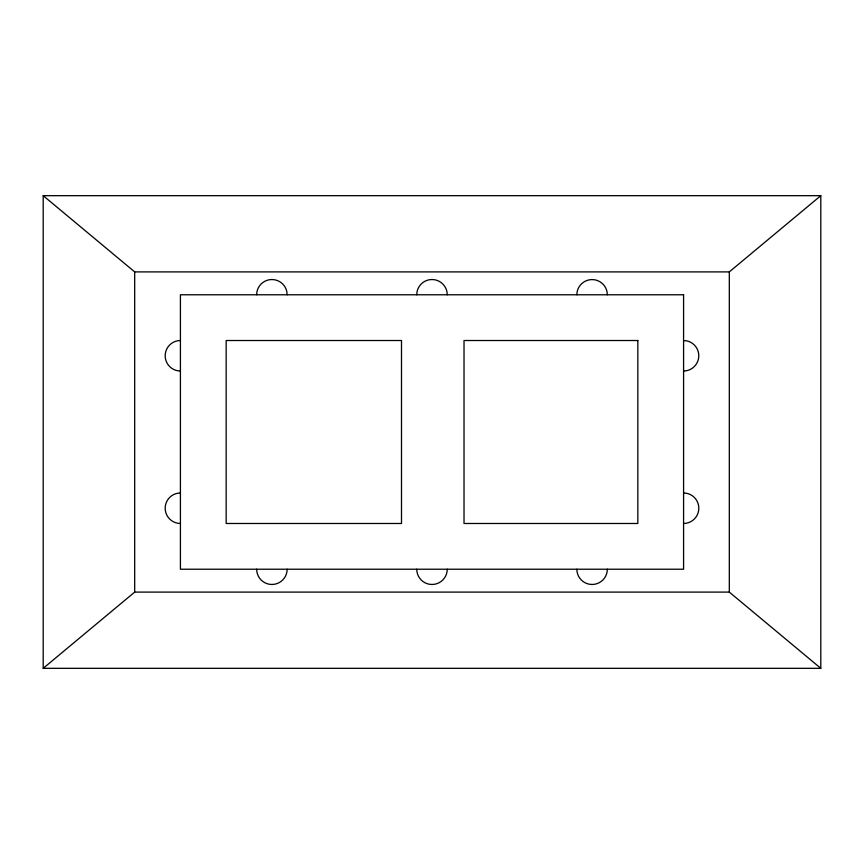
<?xml version="1.0" encoding="UTF-8"?>
<svg xmlns="http://www.w3.org/2000/svg" width="864" height="864" viewBox="0 0 864 864"><rect width="100%" height="100%" fill="white"/><g stroke="black" fill="none" stroke-linecap="round" stroke-linejoin="round"><path stroke-width="1.3" d="M43.2 668.326L134.687 592.099L729.313 592.099L820.8 668.326L820.8 195.674L43.2 195.674L43.2 668.326L820.8 668.326M43.2 195.674L134.687 271.901L729.313 271.901L820.8 195.674M683.575 340.61L686.556 340.816A15.25 15.25 0 0 1 684.569 370.98L683.575 370.915M287.064 294.775L286.848 291.73A15.25 15.25 0 0 0 256.684 293.857L256.748 294.775M607.208 294.775L607.165 292.496A15.25 15.25 0 0 0 576.947 293.069L576.979 294.775M447.12 294.775L447.12 292.788A15.25 15.25 0 0 0 416.88 292.788L416.88 294.775M729.313 271.901L729.313 592.099M134.687 271.901L134.687 592.099M683.575 492.988A15.25 15.25 0 0 1 698.825 508.237A15.25 15.25 0 0 1 683.575 523.487M607.338 569.225A15.25 15.25 0 0 1 592.099 584.474A15.25 15.25 0 0 1 576.85 569.225M447.25 569.225A15.25 15.25 0 0 1 432 584.474A15.25 15.25 0 0 1 416.75 569.225M287.15 569.225A15.25 15.25 0 0 1 271.901 584.474A15.25 15.25 0 0 1 256.662 569.225M180.425 523.487A15.25 15.25 0 0 1 165.175 508.237A15.25 15.25 0 0 1 180.425 492.988M180.425 371.012A15.25 15.25 0 0 1 165.175 355.763A15.25 15.25 0 0 1 180.425 340.513M683.575 294.775L180.425 294.775L180.425 569.225L683.575 569.225L683.575 294.775M401.501 340.513L226.163 340.513L226.163 523.487L401.501 523.487L401.501 340.513M637.837 340.513L464.022 340.513L464.022 523.487L637.837 523.487L637.837 340.513"/></g></svg>
